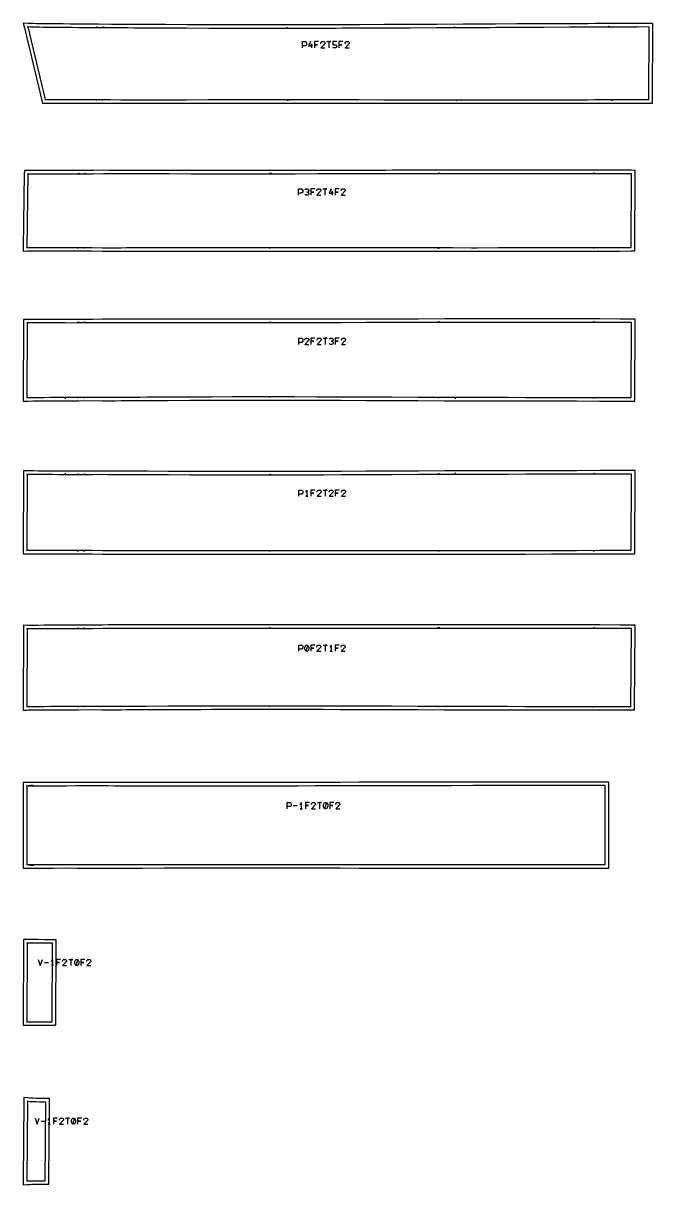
# Model space of a CAD drawing. Header units: metres. Extents: x -13 to 17818, y -156 to 3259.
# Drawn here: x 16043 to 17818, y -12 to 3259 of the extents above; entities that cross this region are included whole.
import ezdxf

# ---------------------------------------------------------------- set-up
doc = ezdxf.new("R2010")
doc.units = ezdxf.units.M

msp = doc.modelspace()

# ---------------------------------------------------------------- linework, layer by layer
at = {"layer": 'Marge'}
for points in [[(16105.319, 3034.198), (16109.33, 3034.216), (16122.238, 3034.244), (16136.78, 3034.255), (16153.274, 3034.258), (16172.197, 3034.275), (16177.139, 3034.277), (16194.156, 3034.302), (16212.672, 3034.314), (16220.082, 3034.323), (16251.235, 3034.333), (16288.982, 3034.342), (16317.982, 3033.658), (16334.037, 3033.679), (16335.799, 3033.681), (16353.308, 3033.706), (16370.817, 3033.731), (16385.788, 3033.752), (16388.314, 3033.756), (16405.748, 3033.779), (16423.181, 3033.802), (16442.844, 3033.828), (16503.082, 3033.901), (16564.312, 3033.968), (16596.447, 3033.998), (16624.913, 3034.025), (16684.06, 3034.069), (16742.01, 3034.096), (16768.193, 3034.099), (16799.71, 3034.104), (16858.923, 3034.089), (16921.941, 3034.053), (16940.33, 3034.039), (16989.364, 3034.003), (17059.951, 3033.942), (17113.648, 3033.891), (17132.844, 3033.872), (17206.817, 3033.804), (17281.842, 3033.741), (17287.074, 3033.736), (17304.394, 3033.722), (17357.784, 3033.679), (17373.682, 3033.665), (17433.87, 3033.719), (17460.377, 3033.743), (17509.354, 3033.789), (17582.986, 3033.864), (17633.794, 3033.926), (17653.311, 3033.951), (17718.12, 3034.048), (17774.572, 3034.154), (17807.106, 3034.257), (17817.029, 3034.289), (17817.074, 3044.212), (17817.999, 3248.616), (17818.044, 3258.707), (17807.954, 3258.661), (17775.473, 3258.515), (17719.093, 3258.27), (17654.362, 3257.994), (17634.869, 3257.909), (17584.122, 3257.689), (17510.579, 3257.356), (17461.661, 3257.136), (17435.186, 3257.017), (17375.088, 3256.754), (17359.21, 3256.685), (17305.882, 3256.459), (17288.583, 3256.385), (17283.357, 3256.363), (17208.418, 3256.04), (17134.533, 3255.699), (17115.359, 3255.61), (17061.728, 3255.359), (16991.227, 3255.05), (16942.25, 3254.854), (16923.887, 3254.78), (16860.951, 3254.563), (16801.819, 3254.426), (16770.339, 3254.4), (16744.197, 3254.378), (16686.325, 3254.41), (16627.256, 3254.518), (16598.823, 3254.6), (16566.734, 3254.692), (16505.581, 3254.918), (16445.42, 3255.185), (16425.781, 3255.286), (16408.368, 3255.375), (16390.955, 3255.464), (16388.437, 3255.476), (16373.485, 3255.563), (16355.997, 3255.664), (16338.508, 3255.765), (16336.752, 3255.775), (16320.966, 3255.874), (16291.755, 3256.058), (16254.052, 3256.301), (16222.933, 3256.501), (16215.537, 3256.553), (16197.046, 3256.684), (16180.059, 3256.823), (16175.123, 3256.863), (16156.224, 3257.026), (16139.743, 3257.158), (16125.221, 3257.275), (16112.334, 3257.399), (16108.328, 3257.449), (16100.778, 3257.543), (16090.312, 3257.706), (16080.801, 3257.89), (16072.169, 3258.109), (16064.237, 3258.37), (16056.733, 3258.663), (16043.546, 3259.179), (16046.617, 3246.343), (16095.55, 3041.871), (16097.394, 3034.163)], [(16053.369, 2617.828), (16057.384, 2617.841), (16070.311, 2617.858), (16084.871, 2617.858), (16101.385, 2617.849), (16120.329, 2617.851), (16125.277, 2617.85), (16142.314, 2617.862), (16160.853, 2617.861), (16168.271, 2617.865), (16199.462, 2617.858), (16237.252, 2617.845), (16266.29, 2617.151), (16282.36, 2617.162), (16284.125, 2617.163), (16301.654, 2617.178), (16319.184, 2617.193), (16334.172, 2617.206), (16336.702, 2617.208), (16354.155, 2617.222), (16371.609, 2617.236), (16391.295, 2617.252), (16451.604, 2617.299), (16512.906, 2617.342), (16545.079, 2617.362), (16573.579, 2617.379), (16632.795, 2617.41), (16690.814, 2617.43), (16717.029, 2617.434), (16748.583, 2617.438), (16807.866, 2617.432), (16870.958, 2617.411), (16889.369, 2617.403), (16938.461, 2617.382), (17009.13, 2617.345), (17062.89, 2617.314), (17082.109, 2617.303), (17156.168, 2617.261), (17231.28, 2617.223), (17236.519, 2617.221), (17253.858, 2617.212), (17307.311, 2617.186), (17323.228, 2617.178), (17383.485, 2617.251), (17410.024, 2617.283), (17459.058, 2617.346), (17532.776, 2617.445), (17583.642, 2617.523), (17603.182, 2617.554), (17668.067, 2617.67), (17724.585, 2617.793), (17757.157, 2617.906), (17767.077, 2617.94), (17767.122, 2627.86), (17768.062, 2834.925), (17768.107, 2844.943), (17758.088, 2844.97), (17725.556, 2845.056), (17669.105, 2845.132), (17604.297, 2845.193), (17584.781, 2845.207), (17533.975, 2845.24), (17460.346, 2845.275), (17411.37, 2845.294), (17384.864, 2845.304), (17324.678, 2845.323), (17308.78, 2845.3), (17255.39, 2845.225), (17238.071, 2845.2), (17232.838, 2845.193), (17157.815, 2845.085), (17083.843, 2844.973), (17064.647, 2844.943), (17010.95, 2844.861), (16940.364, 2844.758), (16891.33, 2844.692), (16872.942, 2844.667), (16809.925, 2844.592), (16750.713, 2844.541), (16719.197, 2844.528), (16693.015, 2844.517), (16635.067, 2844.519), (16575.923, 2844.547), (16547.456, 2844.57), (16515.324, 2844.596), (16454.095, 2844.663), (16393.859, 2844.745), (16374.196, 2844.777), (16356.763, 2844.805), (16339.33, 2844.833), (16336.805, 2844.837), (16321.835, 2844.865), (16304.326, 2844.897), (16286.817, 2844.93), (16285.056, 2844.933), (16268.996, 2844.963), (16239.982, 2844.277), (16202.235, 2844.308), (16171.082, 2844.337), (16163.672, 2844.351), (16145.159, 2844.377), (16128.141, 2844.419), (16123.201, 2844.427), (16104.276, 2844.466), (16087.781, 2844.485), (16073.244, 2844.51), (16060.346, 2844.558), (16056.336, 2844.586), (16046.408, 2844.656), (16046.267, 2834.728), (16043.338, 2627.969), (16043.194, 2617.794)], [(16053.476, 2195.317), (16057.491, 2195.372), (16070.394, 2195.497), (16084.941, 2195.601), (16101.455, 2195.71), (16120.404, 2195.855), (16125.348, 2195.89), (16142.384, 2196.025), (16160.914, 2196.143), (16168.332, 2196.194), (16199.517, 2196.368), (16237.307, 2196.576), (16266.353, 2196.06), (16282.419, 2196.163), (16284.18, 2196.174), (16301.709, 2196.282), (16319.238, 2196.39), (16334.225, 2196.483), (16336.75, 2196.497), (16354.204, 2196.594), (16371.657, 2196.692), (16391.342, 2196.802), (16451.645, 2197.104), (16512.94, 2197.37), (16545.106, 2197.486), (16573.605, 2197.588), (16632.813, 2197.744), (16690.821, 2197.827), (16717.024, 2197.83), (16748.578, 2197.832), (16807.848, 2197.749), (16870.931, 2197.588), (16889.337, 2197.53), (16938.428, 2197.377), (17009.094, 2197.127), (17062.85, 2196.921), (17082.069, 2196.847), (17156.127, 2196.567), (17231.241, 2196.308), (17236.48, 2196.29), (17253.82, 2196.232), (17307.272, 2196.051), (17323.187, 2195.995), (17383.444, 2195.885), (17409.98, 2195.834), (17459.014, 2195.743), (17532.731, 2195.609), (17583.598, 2195.534), (17603.138, 2195.506), (17668.022, 2195.431), (17724.539, 2195.383), (17757.109, 2195.393), (17767.065, 2195.396), (17767.106, 2205.351), (17767.981, 2416.2), (17768.022, 2426.216), (17758.007, 2426.242), (17725.436, 2426.326), (17668.919, 2426.398), (17604.036, 2426.454), (17584.497, 2426.468), (17533.632, 2426.498), (17459.915, 2426.53), (17410.882, 2426.547), (17384.344, 2426.555), (17324.088, 2426.572), (17308.172, 2426.549), (17254.719, 2426.471), (17237.379, 2426.446), (17232.141, 2426.438), (17157.029, 2426.329), (17082.971, 2426.216), (17063.752, 2426.186), (17009.993, 2426.104), (16939.324, 2425.999), (16890.232, 2425.93), (16871.821, 2425.905), (16808.729, 2425.823), (16749.447, 2425.76), (16717.894, 2425.737), (16691.68, 2425.717), (16633.663, 2425.691), (16574.447, 2425.68), (16545.948, 2425.681), (16513.777, 2425.683), (16452.475, 2425.697), (16392.168, 2425.722), (16372.482, 2425.733), (16355.028, 2425.742), (16337.575, 2425.752), (16335.046, 2425.753), (16320.058, 2425.764), (16302.529, 2425.776), (16284.999, 2425.789), (16283.235, 2425.79), (16267.161, 2425.8), (16238.115, 2425.092), (16200.324, 2425.076), (16169.134, 2425.066), (16161.715, 2425.071), (16143.179, 2425.072), (16126.142, 2425.089), (16121.195, 2425.089), (16102.249, 2425.099), (16085.734, 2425.094), (16071.178, 2425.097), (16058.26, 2425.123), (16054.245, 2425.142), (16044.239, 2425.189), (16044.198, 2415.183), (16043.338, 2205.357), (16043.296, 2195.176)], [(16053.359, 1765.184), (16057.373, 1765.192), (16070.301, 1765.196), (16084.862, 1765.182), (16101.376, 1765.158), (16120.321, 1765.142), (16125.269, 1765.136), (16142.306, 1765.132), (16160.845, 1765.115), (16168.263, 1765.112), (16199.455, 1765.078), (16237.246, 1765.034), (16266.298, 1764.34), (16282.359, 1764.338), (16284.125, 1764.338), (16301.654, 1764.339), (16319.184, 1764.339), (16334.171, 1764.34), (16336.702, 1764.34), (16354.155, 1764.341), (16371.609, 1764.342), (16391.295, 1764.343), (16451.604, 1764.346), (16512.907, 1764.35), (16545.08, 1764.353), (16573.58, 1764.355), (16632.797, 1764.359), (16690.817, 1764.364), (16717.034, 1764.365), (16748.587, 1764.367), (16807.873, 1764.369), (16870.967, 1764.369), (16889.378, 1764.368), (16938.47, 1764.368), (17009.14, 1764.365), (17062.9, 1764.363), (17082.119, 1764.362), (17156.177, 1764.359), (17231.288, 1764.356), (17236.526, 1764.356), (17253.866, 1764.356), (17307.319, 1764.354), (17323.235, 1764.354), (17383.492, 1764.452), (17410.03, 1764.496), (17459.064, 1764.58), (17532.782, 1764.712), (17583.647, 1764.81), (17603.187, 1764.849), (17668.071, 1764.99), (17724.589, 1765.135), (17757.161, 1765.259), (17767.077, 1765.297), (17767.122, 1775.214), (17768.101, 1989.356), (17768.147, 1999.401), (17758.102, 1999.402), (17725.533, 1999.404), (17669.017, 1999.342), (17604.134, 1999.25), (17584.595, 1999.217), (17533.729, 1999.128), (17460.013, 1998.976), (17410.981, 1998.873), (17384.444, 1998.815), (17324.188, 1998.689), (17308.273, 1998.629), (17254.821, 1998.431), (17237.481, 1998.366), (17232.242, 1998.347), (17157.129, 1998.064), (17083.071, 1997.765), (17063.852, 1997.686), (17010.095, 1997.465), (16939.429, 1997.194), (16890.338, 1997.024), (16871.931, 1996.959), (16808.848, 1996.772), (16749.576, 1996.658), (16718.023, 1996.64), (16691.818, 1996.624), (16633.809, 1996.664), (16574.601, 1996.772), (16546.102, 1996.85), (16513.936, 1996.938), (16452.64, 1997.15), (16392.337, 1997.399), (16372.652, 1997.491), (16355.198, 1997.573), (16337.745, 1997.655), (16335.22, 1997.667), (16320.233, 1997.746), (16302.703, 1997.838), (16285.174, 1997.931), (16283.414, 1997.94), (16267.343, 1998.029), (16238.295, 1997.472), (16200.504, 1997.645), (16169.319, 1997.791), (16161.901, 1997.836), (16143.371, 1997.936), (16126.334, 1998.057), (16121.39, 1998.087), (16102.441, 1998.216), (16085.927, 1998.31), (16071.381, 1998.401), (16058.479, 1998.516), (16054.464, 1998.569), (16044.379, 1998.702), (16044.332, 1988.616), (16043.338, 1775.23), (16043.291, 1765.163)], [(16053.462, 1325.294), (16057.475, 1325.344), (16070.374, 1325.456), (16084.915, 1325.547), (16101.42, 1325.643), (16120.356, 1325.772), (16125.298, 1325.803), (16142.325, 1325.923), (16160.845, 1326.027), (16168.258, 1326.072), (16199.426, 1326.226), (16237.194, 1326.409), (16266.232, 1325.9), (16282.28, 1325.992), (16284.04, 1326.002), (16301.559, 1326.099), (16319.078, 1326.196), (16334.056, 1326.279), (16336.581, 1326.291), (16354.024, 1326.379), (16371.467, 1326.466), (16391.14, 1326.565), (16451.409, 1326.836), (16512.669, 1327.076), (16544.817, 1327.18), (16573.3, 1327.272), (16632.474, 1327.413), (16690.449, 1327.489), (16716.639, 1327.492), (16748.173, 1327.495), (16807.411, 1327.422), (16870.457, 1327.278), (16888.853, 1327.226), (16937.916, 1327.088), (17008.54, 1326.865), (17062.266, 1326.679), (17081.474, 1326.613), (17155.488, 1326.362), (17230.558, 1326.129), (17235.794, 1326.113), (17253.123, 1326.061), (17306.545, 1325.898), (17322.451, 1325.848), (17382.671, 1325.756), (17409.193, 1325.714), (17458.199, 1325.637), (17531.873, 1325.526), (17582.71, 1325.464), (17602.239, 1325.442), (17667.086, 1325.384), (17723.571, 1325.351), (17756.122, 1325.367), (17766.031, 1325.372), (17766.116, 1335.281), (17767.999, 1554.422), (17768.085, 1564.473), (17758.034, 1564.507), (17725.464, 1564.62), (17668.948, 1564.743), (17604.065, 1564.857), (17584.526, 1564.888), (17533.662, 1564.965), (17459.946, 1565.068), (17410.913, 1565.133), (17384.375, 1565.166), (17324.119, 1565.239), (17308.202, 1565.232), (17254.749, 1565.206), (17237.41, 1565.197), (17232.171, 1565.195), (17157.06, 1565.158), (17083.002, 1565.124), (17063.783, 1565.115), (17010.023, 1565.09), (16939.353, 1565.056), (16890.261, 1565.031), (16871.849, 1565.022), (16808.754, 1564.989), (16749.468, 1564.956), (16717.915, 1564.938), (16691.697, 1564.922), (16633.677, 1564.888), (16574.46, 1564.852), (16545.96, 1564.836), (16513.787, 1564.817), (16452.484, 1564.782), (16392.175, 1564.748), (16372.489, 1564.738), (16355.036, 1564.728), (16337.582, 1564.719), (16335.052, 1564.718), (16320.064, 1564.71), (16302.534, 1564.701), (16285.005, 1564.692), (16283.24, 1564.691), (16267.174, 1564.68), (16238.12, 1563.957), (16200.328, 1563.892), (16169.137, 1563.842), (16161.719, 1563.836), (16143.18, 1563.81), (16126.143, 1563.798), (16121.195, 1563.79), (16102.25, 1563.767), (16085.736, 1563.736), (16071.176, 1563.716), (16058.252, 1563.716), (16054.237, 1563.725), (16044.255, 1563.746), (16044.215, 1553.765), (16043.338, 1335.333), (16043.297, 1325.167)], [(16053.374, 880.207), (16070.392, 880.268), (16088.916, 880.316), (16096.33, 880.338), (16127.5, 880.403), (16165.269, 880.478), (16194.307, 879.874), (16210.359, 879.922), (16212.121, 879.927), (16229.64, 879.978), (16247.159, 880.03), (16262.138, 880.074), (16264.665, 880.08), (16282.108, 880.127), (16299.551, 880.173), (16319.226, 880.226), (16379.497, 880.37), (16440.761, 880.498), (16472.912, 880.555), (16501.395, 880.605), (16560.573, 880.683), (16618.554, 880.728), (16644.75, 880.733), (16676.285, 880.739), (16735.529, 880.71), (16798.582, 880.649), (16816.98, 880.626), (16866.043, 880.566), (16936.67, 880.467), (16990.397, 880.385), (17009.605, 880.355), (17083.62, 880.244), (17158.689, 880.141), (17163.924, 880.134), (17181.254, 880.111), (17234.676, 880.039), (17250.582, 880.017), (17310.803, 880.033), (17337.325, 880.04), (17386.33, 880.055), (17460.004, 880.082), (17510.84, 880.112), (17530.368, 880.125), (17595.214, 880.18), (17651.698, 880.249), (17684.249, 880.327), (17694.229, 880.351), (17694.225, 890.331), (17694.131, 1112.324), (17694.127, 1122.305), (17684.147, 1122.32), (17651.595, 1122.371), (17595.111, 1122.392), (17530.265, 1122.392), (17510.737, 1122.389), (17459.901, 1122.375), (17386.227, 1122.34), (17337.222, 1122.313), (17310.7, 1122.297), (17250.479, 1122.262), (17234.573, 1122.226), (17181.151, 1122.109), (17163.822, 1122.072), (17158.586, 1122.06), (17083.518, 1121.894), (17009.503, 1121.719), (16990.295, 1121.674), (16936.568, 1121.545), (16865.941, 1121.387), (16816.878, 1121.285), (16798.479, 1121.247), (16735.427, 1121.132), (16676.183, 1121.053), (16644.648, 1121.032), (16618.452, 1121.015), (16560.471, 1121.011), (16501.293, 1121.039), (16472.809, 1121.064), (16440.659, 1121.093), (16379.395, 1121.169), (16319.123, 1121.263), (16299.449, 1121.298), (16282.006, 1121.33), (16264.563, 1121.362), (16262.036, 1121.366), (16247.057, 1121.398), (16229.538, 1121.434), (16212.019, 1121.471), (16210.257, 1121.474), (16194.204, 1121.508), (16165.167, 1120.879), (16127.398, 1120.923), (16096.227, 1120.961), (16088.813, 1120.977), (16070.289, 1121.009), (16053.272, 1121.056), (16043.24, 1121.084), (16043.244, 1111.052), (16043.338, 890.203), (16043.342, 880.17)], [(16053.374, 437.595), (16057.387, 437.61), (16070.295, 437.619), (16084.841, 437.602), (16101.346, 437.574), (16120.282, 437.557), (16125.225, 437.55), (16135.203, 437.537), (16135.239, 447.514), (16136.046, 668.362), (16136.082, 678.339), (16126.105, 678.398), (16121.161, 678.427), (16102.226, 678.549), (16085.722, 678.642), (16071.176, 678.731), (16058.268, 678.834), (16054.256, 678.878), (16044.183, 678.989), (16044.146, 668.915), (16043.338, 447.632), (16043.301, 437.558)], [(16053.951, -10.884), (16061.477, -10.416), (16069.137, -10.218), (16077.728, -10.105), (16087.229, -10.066), (16097.717, -10.059), (16105.286, -10.074), (16115.223, -10.094), (16115.306, -0.157), (16117.15, 221.12), (16117.233, 231.056), (16107.298, 231.202), (16099.73, 231.313), (16089.244, 231.496), (16079.749, 231.696), (16071.165, 231.956), (16063.524, 232.288), (16056.006, 232.899), (16045.286, 233.771), (16045.196, 223.015), (16043.331, -0.82), (16043.241, -11.551)]]:
    msp.add_lwpolyline(points, close=True, dxfattribs=at)
at = {"layer": 'Patron'}
for points in [[(16105.275, 3044.198), (16109.285, 3044.216), (16122.216, 3044.244), (16136.772, 3044.255), (16153.272, 3044.258), (16172.188, 3044.275), (16177.134, 3044.277), (16194.142, 3044.302), (16212.666, 3044.314), (16220.07, 3044.323), (16251.232, 3044.333), (16288.979, 3044.342), (16318.217, 3043.655), (16334.022, 3043.679), (16335.785, 3043.681), (16353.294, 3043.706), (16370.803, 3043.731), (16385.773, 3043.752), (16388.301, 3043.756), (16405.734, 3043.779), (16423.168, 3043.802), (16442.83, 3043.828), (16503.07, 3043.901), (16564.302, 3043.968), (16596.437, 3043.998), (16624.904, 3044.025), (16684.053, 3044.069), (16742.005, 3044.096), (16768.192, 3044.099), (16799.708, 3044.104), (16858.925, 3044.089), (16921.946, 3044.053), (16940.337, 3044.039), (16989.372, 3044.003), (17059.959, 3043.942), (17113.657, 3043.891), (17132.854, 3043.872), (17206.826, 3043.803), (17281.85, 3043.741), (17287.082, 3043.736), (17304.402, 3043.722), (17357.793, 3043.679), (17373.691, 3043.665), (17433.861, 3043.719), (17460.368, 3043.743), (17509.345, 3043.789), (17582.976, 3043.864), (17633.782, 3043.926), (17653.298, 3043.951), (17718.105, 3044.048), (17774.553, 3044.154), (17807.074, 3044.257), (17807.999, 3248.661), (17775.517, 3248.515), (17719.136, 3248.27), (17654.405, 3247.994), (17634.913, 3247.909), (17584.168, 3247.689), (17510.624, 3247.356), (17461.706, 3247.136), (17435.23, 3247.017), (17375.132, 3246.754), (17359.252, 3246.685), (17305.925, 3246.459), (17288.626, 3246.385), (17283.4, 3246.363), (17208.464, 3246.04), (17134.58, 3245.699), (17115.406, 3245.61), (17061.771, 3245.359), (16991.267, 3245.05), (16942.29, 3244.854), (16923.921, 3244.781), (16860.975, 3244.563), (16801.827, 3244.426), (16770.348, 3244.4), (16744.192, 3244.378), (16686.307, 3244.41), (16627.228, 3244.518), (16598.795, 3244.6), (16566.697, 3244.692), (16505.537, 3244.918), (16445.369, 3245.185), (16425.729, 3245.286), (16408.317, 3245.375), (16390.904, 3245.464), (16388.38, 3245.477), (16373.427, 3245.563), (16355.939, 3245.664), (16338.45, 3245.765), (16336.689, 3245.775), (16320.903, 3245.875), (16291.691, 3246.059), (16253.988, 3246.301), (16222.862, 3246.501), (16215.467, 3246.554), (16196.964, 3246.685), (16179.977, 3246.823), (16175.037, 3246.864), (16156.144, 3247.026), (16139.663, 3247.159), (16125.124, 3247.275), (16112.209, 3247.4), (16108.204, 3247.45), (16100.622, 3247.544), (16090.119, 3247.708), (16080.547, 3247.893), (16071.841, 3248.115), (16063.846, 3248.377), (16056.343, 3248.671)], [(16053.337, 2627.828), (16057.352, 2627.841), (16070.298, 2627.858), (16084.871, 2627.858), (16101.39, 2627.849), (16120.328, 2627.851), (16125.28, 2627.85), (16142.307, 2627.862), (16160.853, 2627.861), (16168.266, 2627.865), (16199.464, 2627.858), (16237.255, 2627.845), (16266.528, 2627.148), (16282.351, 2627.162), (16284.116, 2627.163), (16301.646, 2627.178), (16319.175, 2627.193), (16334.163, 2627.206), (16336.694, 2627.208), (16354.147, 2627.222), (16371.601, 2627.236), (16391.287, 2627.252), (16451.596, 2627.299), (16512.899, 2627.342), (16545.073, 2627.362), (16573.572, 2627.379), (16632.79, 2627.41), (16690.811, 2627.43), (16717.028, 2627.434), (16748.581, 2627.438), (16807.867, 2627.432), (16870.962, 2627.411), (16889.374, 2627.403), (16938.465, 2627.382), (17009.136, 2627.345), (17062.896, 2627.314), (17082.115, 2627.303), (17156.174, 2627.261), (17231.285, 2627.223), (17236.523, 2627.221), (17253.863, 2627.212), (17307.316, 2627.186), (17323.233, 2627.178), (17383.473, 2627.251), (17410.011, 2627.283), (17459.045, 2627.346), (17532.763, 2627.445), (17583.627, 2627.523), (17603.166, 2627.554), (17668.049, 2627.67), (17724.563, 2627.793), (17757.122, 2627.906), (17758.062, 2834.97), (17725.542, 2835.056), (17669.096, 2835.132), (17604.29, 2835.193), (17584.775, 2835.207), (17533.971, 2835.24), (17460.342, 2835.275), (17411.367, 2835.294), (17384.86, 2835.304), (17324.692, 2835.323), (17308.794, 2835.3), (17255.404, 2835.225), (17238.085, 2835.2), (17232.853, 2835.193), (17157.83, 2835.085), (17083.858, 2834.973), (17064.662, 2834.943), (17010.965, 2834.861), (16940.378, 2834.758), (16891.344, 2834.692), (16872.954, 2834.667), (16809.933, 2834.592), (16750.717, 2834.541), (16719.201, 2834.528), (16693.015, 2834.517), (16635.062, 2834.519), (16575.914, 2834.547), (16547.448, 2834.57), (16515.313, 2834.596), (16454.082, 2834.663), (16393.843, 2834.745), (16374.18, 2834.777), (16356.747, 2834.805), (16339.314, 2834.833), (16336.787, 2834.837), (16321.817, 2834.865), (16304.308, 2834.897), (16286.799, 2834.93), (16285.036, 2834.933), (16269.231, 2834.965), (16239.974, 2834.277), (16202.226, 2834.308), (16171.063, 2834.337), (16163.658, 2834.351), (16145.134, 2834.377), (16128.126, 2834.419), (16123.18, 2834.427), (16104.264, 2834.466), (16087.763, 2834.485), (16073.207, 2834.511), (16060.276, 2834.559), (16056.266, 2834.587)], [(16053.338, 2205.316), (16057.352, 2205.371), (16070.297, 2205.497), (16084.87, 2205.6), (16101.389, 2205.709), (16120.327, 2205.855), (16125.278, 2205.89), (16142.305, 2206.025), (16160.85, 2206.142), (16168.263, 2206.193), (16199.461, 2206.368), (16237.252, 2206.576), (16266.53, 2206.058), (16282.353, 2206.163), (16284.118, 2206.174), (16301.647, 2206.282), (16319.176, 2206.39), (16334.164, 2206.482), (16336.694, 2206.497), (16354.148, 2206.594), (16371.601, 2206.692), (16391.286, 2206.802), (16451.595, 2207.104), (16512.897, 2207.37), (16545.07, 2207.486), (16573.569, 2207.588), (16632.787, 2207.744), (16690.807, 2207.827), (16717.024, 2207.83), (16748.577, 2207.832), (16807.862, 2207.749), (16870.956, 2207.588), (16889.368, 2207.53), (16938.459, 2207.377), (17009.129, 2207.127), (17062.889, 2206.921), (17082.107, 2206.847), (17156.165, 2206.567), (17231.276, 2206.308), (17236.514, 2206.29), (17253.853, 2206.231), (17307.306, 2206.05), (17323.222, 2205.994), (17383.462, 2205.885), (17410, 2205.834), (17459.033, 2205.743), (17532.749, 2205.609), (17583.613, 2205.534), (17603.152, 2205.506), (17668.034, 2205.431), (17724.548, 2205.383), (17757.106, 2205.393), (17757.981, 2416.242), (17725.423, 2416.326), (17668.91, 2416.398), (17604.029, 2416.454), (17584.491, 2416.468), (17533.627, 2416.498), (17459.912, 2416.53), (17410.879, 2416.547), (17384.341, 2416.555), (17324.103, 2416.572), (17308.186, 2416.549), (17254.733, 2416.471), (17237.394, 2416.446), (17232.156, 2416.438), (17157.044, 2416.329), (17082.987, 2416.216), (17063.767, 2416.186), (17010.007, 2416.104), (16939.338, 2415.999), (16890.246, 2415.93), (16871.834, 2415.905), (16808.74, 2415.823), (16749.455, 2415.76), (16717.901, 2415.737), (16691.684, 2415.717), (16633.664, 2415.691), (16574.447, 2415.68), (16545.947, 2415.681), (16513.774, 2415.683), (16452.471, 2415.697), (16392.162, 2415.722), (16372.476, 2415.733), (16355.023, 2415.742), (16337.569, 2415.752), (16335.039, 2415.753), (16320.051, 2415.764), (16302.522, 2415.776), (16284.992, 2415.789), (16283.227, 2415.79), (16267.404, 2415.803), (16238.119, 2415.092), (16200.327, 2415.076), (16169.128, 2415.066), (16161.715, 2415.071), (16143.169, 2415.072), (16126.142, 2415.089), (16121.19, 2415.089), (16102.252, 2415.099), (16085.732, 2415.094), (16071.158, 2415.097), (16058.212, 2415.123), (16054.198, 2415.142)], [(16053.337, 1775.184), (16057.352, 1775.192), (16070.298, 1775.196), (16084.872, 1775.182), (16101.391, 1775.158), (16120.329, 1775.142), (16125.281, 1775.136), (16142.308, 1775.132), (16160.854, 1775.115), (16168.267, 1775.112), (16199.466, 1775.078), (16237.258, 1775.034), (16266.536, 1774.338), (16282.359, 1774.338), (16284.124, 1774.338), (16301.654, 1774.339), (16319.183, 1774.339), (16334.171, 1774.34), (16336.702, 1774.34), (16354.155, 1774.341), (16371.608, 1774.342), (16391.294, 1774.343), (16451.603, 1774.346), (16512.906, 1774.35), (16545.079, 1774.353), (16573.579, 1774.355), (16632.797, 1774.359), (16690.817, 1774.364), (16717.034, 1774.365), (16748.587, 1774.367), (16807.872, 1774.369), (16870.967, 1774.369), (16889.379, 1774.368), (16938.47, 1774.368), (17009.14, 1774.365), (17062.9, 1774.363), (17082.119, 1774.362), (17156.177, 1774.359), (17231.288, 1774.356), (17236.527, 1774.356), (17253.866, 1774.356), (17307.319, 1774.354), (17323.236, 1774.354), (17383.475, 1774.452), (17410.013, 1774.496), (17459.047, 1774.58), (17532.764, 1774.712), (17583.628, 1774.81), (17603.167, 1774.849), (17668.05, 1774.99), (17724.564, 1775.135), (17757.122, 1775.259), (17758.101, 1989.402), (17725.544, 1989.404), (17669.032, 1989.342), (17604.151, 1989.25), (17584.613, 1989.217), (17533.749, 1989.128), (17460.035, 1988.976), (17411.002, 1988.873), (17384.465, 1988.815), (17324.226, 1988.69), (17308.31, 1988.629), (17254.858, 1988.431), (17237.518, 1988.367), (17232.28, 1988.347), (17157.169, 1988.064), (17083.112, 1987.765), (17063.893, 1987.686), (17010.133, 1987.465), (16939.464, 1987.194), (16890.373, 1987.024), (16871.961, 1986.96), (16808.867, 1986.772), (16749.582, 1986.658), (16718.028, 1986.64), (16691.811, 1986.624), (16633.791, 1986.664), (16574.574, 1986.772), (16546.074, 1986.85), (16513.901, 1986.938), (16452.599, 1987.15), (16392.29, 1987.399), (16372.605, 1987.491), (16355.151, 1987.573), (16337.698, 1987.655), (16335.167, 1987.667), (16320.18, 1987.746), (16302.651, 1987.839), (16285.122, 1987.931), (16283.356, 1987.94), (16267.533, 1988.031), (16238.249, 1987.472), (16200.457, 1987.645), (16169.259, 1987.791), (16161.846, 1987.836), (16143.301, 1987.937), (16126.274, 1988.057), (16121.322, 1988.087), (16102.384, 1988.216), (16085.865, 1988.311), (16071.292, 1988.401), (16058.346, 1988.516), (16054.332, 1988.57)], [(16053.338, 1335.293), (16057.35, 1335.343), (16070.288, 1335.456), (16084.852, 1335.547), (16101.362, 1335.643), (16120.288, 1335.772), (16125.237, 1335.802), (16142.254, 1335.922), (16160.789, 1336.027), (16168.197, 1336.072), (16199.377, 1336.226), (16237.146, 1336.409), (16266.407, 1335.898), (16282.22, 1335.992), (16283.985, 1336.002), (16301.504, 1336.099), (16319.022, 1336.196), (16334.001, 1336.278), (16336.53, 1336.291), (16353.973, 1336.379), (16371.416, 1336.466), (16391.09, 1336.565), (16451.364, 1336.836), (16512.63, 1337.076), (16544.784, 1337.18), (16573.267, 1337.272), (16632.45, 1337.413), (16690.436, 1337.489), (16716.638, 1337.492), (16748.172, 1337.495), (16807.423, 1337.422), (16870.48, 1337.278), (16888.881, 1337.226), (16937.944, 1337.088), (17008.572, 1336.865), (17062.3, 1336.679), (17081.508, 1336.613), (17155.522, 1336.362), (17230.589, 1336.129), (17235.824, 1336.113), (17253.154, 1336.061), (17306.575, 1335.898), (17322.482, 1335.848), (17382.687, 1335.756), (17409.209, 1335.714), (17458.214, 1335.637), (17531.888, 1335.526), (17582.723, 1335.464), (17602.25, 1335.442), (17667.095, 1335.384), (17723.577, 1335.351), (17756.117, 1335.367), (17757.999, 1554.507), (17725.442, 1554.62), (17668.93, 1554.743), (17604.049, 1554.857), (17584.511, 1554.888), (17533.648, 1554.965), (17459.933, 1555.068), (17410.9, 1555.133), (17384.362, 1555.166), (17324.124, 1555.239), (17308.207, 1555.232), (17254.754, 1555.206), (17237.415, 1555.197), (17232.176, 1555.195), (17157.065, 1555.158), (17083.007, 1555.124), (17063.788, 1555.115), (17010.027, 1555.09), (16939.357, 1555.056), (16890.266, 1555.031), (16871.854, 1555.022), (16808.759, 1554.989), (16749.474, 1554.956), (16717.921, 1554.938), (16691.703, 1554.922), (16633.683, 1554.888), (16574.466, 1554.852), (16545.966, 1554.836), (16513.793, 1554.817), (16452.49, 1554.782), (16392.18, 1554.748), (16372.494, 1554.738), (16355.041, 1554.728), (16337.587, 1554.719), (16335.057, 1554.718), (16320.069, 1554.71), (16302.54, 1554.701), (16285.01, 1554.692), (16283.245, 1554.691), (16267.422, 1554.683), (16238.137, 1553.957), (16200.345, 1553.892), (16169.145, 1553.842), (16161.732, 1553.836), (16143.187, 1553.81), (16126.159, 1553.798), (16121.207, 1553.79), (16102.269, 1553.767), (16085.749, 1553.736), (16071.176, 1553.716), (16058.23, 1553.716), (16054.215, 1553.725)], [(16053.338, 890.207), (16070.355, 890.268), (16088.89, 890.315), (16096.299, 890.338), (16127.479, 890.403), (16165.249, 890.478), (16194.514, 889.872), (16210.328, 889.922), (16212.092, 889.927), (16229.611, 889.978), (16247.13, 890.03), (16262.109, 890.074), (16264.638, 890.08), (16282.081, 890.127), (16299.525, 890.173), (16319.199, 890.226), (16379.473, 890.37), (16440.74, 890.498), (16472.894, 890.555), (16501.377, 890.605), (16560.56, 890.683), (16618.546, 890.728), (16644.748, 890.733), (16676.283, 890.739), (16735.534, 890.71), (16798.591, 890.649), (16816.993, 890.626), (16866.055, 890.566), (16936.684, 890.467), (16990.413, 890.385), (17009.62, 890.355), (17083.635, 890.244), (17158.703, 890.141), (17163.938, 890.134), (17181.267, 890.111), (17234.689, 890.039), (17250.596, 890.017), (17310.8, 890.033), (17337.323, 890.04), (17386.327, 890.055), (17460, 890.082), (17510.834, 890.112), (17530.361, 890.125), (17595.206, 890.18), (17651.686, 890.249), (17684.225, 890.327), (17684.131, 1112.32), (17651.592, 1112.371), (17595.111, 1112.392), (17530.267, 1112.392), (17510.74, 1112.389), (17459.906, 1112.375), (17386.233, 1112.34), (17337.228, 1112.313), (17310.706, 1112.297), (17250.502, 1112.262), (17234.595, 1112.226), (17181.173, 1112.109), (17163.844, 1112.072), (17158.608, 1112.06), (17083.541, 1111.894), (17009.527, 1111.72), (16990.319, 1111.674), (16936.59, 1111.545), (16865.962, 1111.387), (16816.899, 1111.285), (16798.498, 1111.247), (16735.44, 1111.132), (16676.189, 1111.053), (16644.655, 1111.032), (16618.453, 1111.015), (16560.467, 1111.011), (16501.284, 1111.039), (16472.8, 1111.064), (16440.646, 1111.093), (16379.379, 1111.169), (16319.105, 1111.263), (16299.431, 1111.298), (16281.988, 1111.33), (16264.544, 1111.362), (16262.015, 1111.366), (16247.036, 1111.398), (16229.517, 1111.434), (16211.998, 1111.471), (16210.234, 1111.474), (16194.42, 1111.51), (16165.156, 1110.879), (16127.386, 1110.923), (16096.205, 1110.961), (16088.797, 1110.977), (16070.262, 1111.009), (16053.244, 1111.056)], [(16053.338, 447.595), (16057.35, 447.61), (16070.288, 447.619), (16084.853, 447.602), (16101.363, 447.573), (16120.29, 447.557), (16125.239, 447.55), (16126.046, 668.398), (16121.097, 668.428), (16102.17, 668.55), (16085.661, 668.642), (16071.096, 668.731), (16058.158, 668.835), (16054.146, 668.879)], [(16053.33, -0.904), (16060.857, -0.435), (16068.871, -0.222), (16077.596, -0.106), (16087.187, -0.066), (16097.71, -0.059), (16105.306, -0.074), (16107.15, 221.203), (16099.555, 221.315), (16089.034, 221.499), (16079.444, 221.7), (16070.723, 221.966), (16062.713, 222.321), (16055.196, 222.932)]]:
    msp.add_lwpolyline(points, close=True, dxfattribs=at)
at = {"layer": 'Repers diag'}
for p, q in [((16161.47, 2206.147), (16161.501, 2201.647)), ((17260.766, 2206.208), (17260.751, 2201.708)), ((16162.465, 1987.832), (16162.492, 1992.332)), ((17261.762, 1988.456), (17261.745, 1992.956))]:
    msp.add_line(p, q, dxfattribs=at)
at = {"layer": 'Repers points'}
for p, q in [((16056.343, 3248.671), (16056.413, 3250.469)), ((16108.204, 3247.45), (16108.226, 3249.249)), ((16179.977, 3246.823), (16179.992, 3248.623)), ((16355.939, 3245.664), (16355.949, 3247.464)), ((16547.065, 3244.764), (16547.071, 3246.564)), ((17028.751, 3245.214), (17028.743, 3247.014)), ((16105.275, 3044.198), (16105.283, 3042.398)), ((16177.564, 3044.278), (16177.566, 3042.478)), ((16354.777, 3043.708), (16354.78, 3041.908)), ((16547.27, 3043.949), (16547.272, 3042.149)), ((17032.398, 3043.966), (17032.397, 3042.166)), ((16056.266, 2834.587), (16056.279, 2836.387)), ((16128.554, 2834.418), (16128.559, 2836.218)), ((16305.768, 2834.895), (16305.772, 2836.695)), ((16498.261, 2834.614), (16498.263, 2836.414)), ((16983.389, 2834.82), (16983.386, 2836.62)), ((16053.337, 2627.828), (16053.343, 2626.028)), ((16125.703, 2627.85), (16125.704, 2626.05)), ((16303.106, 2627.179), (16303.107, 2625.379)), ((16495.804, 2627.33), (16495.806, 2625.53)), ((16981.451, 2627.36), (16981.45, 2625.56)), ((16054.198, 2415.142), (16054.206, 2416.942)), ((16126.564, 2415.088), (16126.565, 2416.888)), ((16303.966, 2415.775), (16303.968, 2417.575)), ((16496.665, 2415.687), (16496.666, 2417.487)), ((16982.311, 2416.063), (16982.309, 2417.863)), ((16053.338, 2205.316), (16053.362, 2203.516)), ((16125.693, 2205.893), (16125.707, 2204.093)), ((16303.078, 2206.291), (16303.089, 2204.491)), ((16495.753, 2207.296), (16495.76, 2205.496)), ((16981.344, 2207.225), (16981.338, 2205.425)), ((16054.332, 1988.57), (16054.356, 1990.369)), ((16126.688, 1988.054), (16126.7, 1989.854)), ((16304.072, 1987.831), (16304.082, 1989.631)), ((16496.748, 1986.997), (16496.754, 1988.797)), ((16982.34, 1987.359), (16982.333, 1989.158)), ((16053.337, 1775.184), (16053.341, 1773.384)), ((16125.682, 1775.136), (16125.682, 1773.336)), ((16303.033, 1774.339), (16303.033, 1772.539)), ((16495.675, 1774.349), (16495.675, 1772.549)), ((16981.179, 1774.366), (16981.179, 1772.566)), ((16054.215, 1553.725), (16054.219, 1555.525)), ((16126.56, 1553.799), (16126.559, 1555.599)), ((16303.91, 1554.702), (16303.909, 1556.502)), ((16496.552, 1554.807), (16496.551, 1556.607)), ((16982.056, 1555.076), (16982.055, 1556.876)), ((16053.338, 1335.293), (16053.36, 1333.493)), ((16125.636, 1335.805), (16125.648, 1334.005)), ((16302.879, 1336.106), (16302.889, 1334.306)), ((16495.4, 1337.008), (16495.407, 1335.208)), ((16980.602, 1336.953), (16980.596, 1335.153)), ((16053.244, 1111.056), (16053.249, 1112.856)), ((16053.244, 1111.056), (16053.249, 1112.856)), ((16053.244, 1111.056), (16053.249, 1112.856)), ((16053.244, 1111.056), (16053.249, 1112.856)), ((16053.338, 890.207), (16053.344, 888.407)), ((16053.338, 890.207), (16053.344, 888.407)), ((16053.338, 890.207), (16053.344, 888.407)), ((16053.338, 890.207), (16053.344, 888.407)), ((16054.146, 668.879), (16054.166, 670.678)), ((16054.146, 668.879), (16054.166, 670.678)), ((16053.338, 447.595), (16053.344, 445.795)), ((16053.338, 447.595), (16053.344, 445.795)), ((16055.196, 222.932), (16055.342, 224.726)), ((16055.196, 222.932), (16055.342, 224.726)), ((16053.33, -0.904), (16053.442, -2.7)), ((16053.33, -0.904), (16053.442, -2.7))]:
    msp.add_line(p, q, dxfattribs=at)
at = {"layer": 'Repers suspente'}
for p, q in [((16250.649, 3246.322), (16249.168, 3249.332)), ((16252.168, 3249.313), (16250.649, 3246.322)), ((16268.22, 3246.209), (16266.739, 3249.219)), ((16269.739, 3249.2), (16268.22, 3246.209)), ((16787.471, 3244.414), (16785.969, 3247.413)), ((16788.969, 3247.415), (16787.471, 3244.414)), ((17259.209, 3246.259), (17257.696, 3249.252)), ((17260.696, 3249.265), (17259.209, 3246.259)), ((17693.742, 3248.162), (17692.23, 3251.155)), ((17695.23, 3251.168), (17693.742, 3248.162)), ((16248.742, 3044.332), (16247.243, 3041.332)), ((16250.243, 3041.333), (16248.742, 3044.332)), ((16266.439, 3044.337), (16264.939, 3041.336)), ((16267.939, 3041.337), (16266.439, 3044.337)), ((16789.394, 3044.102), (16787.895, 3041.102)), ((16790.895, 3041.103), (16789.394, 3044.102)), ((17264.504, 3043.755), (17263.002, 3040.757)), ((17266.002, 3040.754), (17264.504, 3043.755)), ((17702.145, 3044.024), (17700.65, 3041.022)), ((17703.65, 3041.027), (17702.145, 3044.024)), ((16199.733, 2834.31), (16198.235, 2837.312)), ((16201.235, 2837.309), (16199.733, 2834.31)), ((16217.429, 2834.296), (16215.932, 2837.297)), ((16218.932, 2837.294), (16217.429, 2834.296)), ((16740.385, 2834.537), (16738.884, 2837.536)), ((16741.884, 2837.537), (16740.385, 2834.537)), ((17215.494, 2835.168), (17213.99, 2838.166)), ((17216.99, 2838.17), (17215.494, 2835.168)), ((17653.136, 2835.147), (17651.638, 2838.148)), ((17654.638, 2838.145), (17653.136, 2835.147)), ((16196.957, 2627.858), (16195.456, 2624.859)), ((16198.456, 2624.858), (16196.957, 2627.858)), ((16214.672, 2627.852), (16213.171, 2624.853)), ((16216.171, 2624.852), (16214.672, 2627.852)), ((16738.187, 2627.437), (16736.687, 2624.436)), ((16739.687, 2624.437), (16738.187, 2627.437)), ((17213.805, 2627.232), (17212.304, 2624.233)), ((17215.304, 2624.231), (17213.805, 2627.232)), ((17651.914, 2627.641), (17650.419, 2624.639)), ((17653.419, 2624.644), (17651.914, 2627.641)), ((16197.818, 2415.075), (16196.317, 2418.075)), ((16199.317, 2418.076), (16197.818, 2415.075)), ((16215.533, 2415.082), (16214.032, 2418.082)), ((16217.032, 2418.083), (16215.533, 2415.082)), ((16739.048, 2415.753), (16737.545, 2418.751)), ((16740.545, 2418.754), (16739.048, 2415.753)), ((17214.665, 2416.413), (17213.161, 2419.411)), ((17216.161, 2419.415), (17214.665, 2416.413)), ((17652.774, 2416.412), (17651.277, 2419.413)), ((17654.277, 2419.41), (17652.774, 2416.412)), ((16196.938, 2206.354), (16195.455, 2203.346)), ((16198.455, 2203.362), (16196.938, 2206.354)), ((16214.651, 2206.451), (16213.168, 2203.443)), ((16216.168, 2203.46), (16214.651, 2206.451)), ((16738.108, 2207.831), (16736.608, 2204.831)), ((16739.608, 2204.832), (16738.108, 2207.831)), ((17213.671, 2206.369), (17212.161, 2203.374)), ((17215.161, 2203.364), (17213.671, 2206.369)), ((17651.731, 2205.45), (17650.228, 2202.452)), ((17653.228, 2202.448), (17651.731, 2205.45)), ((16197.933, 1987.657), (16196.447, 1990.664)), ((16199.447, 1990.65), (16197.933, 1987.657)), ((16215.647, 1987.575), (16214.16, 1990.582)), ((16217.16, 1990.569), (16215.647, 1987.575)), ((16739.104, 1986.652), (16737.602, 1989.651)), ((16740.602, 1989.652), (16739.104, 1986.652)), ((17214.667, 1988.281), (17213.155, 1991.275)), ((17216.155, 1991.286), (17214.667, 1988.281)), ((17652.726, 1989.319), (17651.222, 1992.317)), ((17654.222, 1992.321), (17652.726, 1989.319)), ((16196.915, 1775.081), (16195.412, 1772.083)), ((16198.412, 1772.079), (16196.915, 1775.081)), ((16214.626, 1775.06), (16213.122, 1772.062)), ((16216.122, 1772.059), (16214.626, 1775.06)), ((16737.987, 1774.366), (16736.487, 1771.366)), ((16739.487, 1771.366), (16737.987, 1774.366)), ((17213.465, 1774.357), (17211.965, 1771.357)), ((17214.965, 1771.357), (17213.465, 1774.357)), ((17651.445, 1774.954), (17649.951, 1771.951)), ((17652.951, 1771.957), (17651.445, 1774.954)), ((16197.793, 1553.888), (16196.288, 1556.886)), ((16199.288, 1556.891), (16197.793, 1553.888)), ((16215.503, 1553.918), (16213.998, 1556.916)), ((16216.998, 1556.921), (16215.503, 1553.918)), ((16738.863, 1554.95), (16737.362, 1557.949)), ((16740.362, 1557.951), (16738.863, 1554.95)), ((17214.342, 1555.186), (17212.84, 1558.185)), ((17215.84, 1558.187), (17214.342, 1555.186)), ((17652.322, 1554.772), (17650.827, 1557.775)), ((17653.827, 1557.769), (17652.322, 1554.772)), ((16196.824, 1336.214), (16195.338, 1333.206)), ((16198.338, 1333.221), (16196.824, 1336.214)), ((16214.523, 1336.3), (16213.038, 1333.292)), ((16216.037, 1333.307), (16214.523, 1336.3)), ((16737.561, 1337.494), (16736.061, 1334.494)), ((16739.061, 1334.494), (16737.561, 1337.494)), ((17212.743, 1336.184), (17211.234, 1333.189)), ((17214.234, 1333.18), (17212.743, 1336.184)), ((17650.452, 1335.399), (17648.949, 1332.401)), ((17651.949, 1332.398), (17650.452, 1335.399)), ((16068.77, 1114.013), (16053.244, 1111.056)), ((16068.77, 1114.013), (16053.244, 1111.056)), ((16068.77, 1114.013), (16053.244, 1111.056)), ((16068.77, 1114.013), (16053.244, 1111.056)), ((16068.77, 1114.013), (16053.244, 1111.056)), ((16053.244, 1111.056), (16071.77, 1114.005)), ((16053.244, 1111.056), (16071.77, 1114.005)), ((16053.244, 1111.056), (16071.77, 1114.005)), ((16053.244, 1111.056), (16071.77, 1114.005)), ((16053.244, 1111.056), (16071.77, 1114.005)), ((16053.338, 890.207), (16071.866, 887.274)), ((16068.866, 887.263), (16053.338, 890.207)), ((16053.338, 890.207), (16071.866, 887.274)), ((16068.866, 887.263), (16053.338, 890.207)), ((16053.338, 890.207), (16071.866, 887.274)), ((16068.866, 887.263), (16053.338, 890.207)), ((16053.338, 890.207), (16071.866, 887.274)), ((16068.866, 887.263), (16053.338, 890.207)), ((16053.338, 890.207), (16071.866, 887.274)), ((16068.866, 887.263), (16053.338, 890.207))]:
    msp.add_line(p, q, dxfattribs=at)
at = {"layer": 'Text'}
for p, q in [((16830.365, 3190.196), (16830.365, 3207.339)), ((16830.365, 3207.339), (16838.937, 3207.339)), ((16838.937, 3207.339), (16841.794, 3204.482)), ((16853.222, 3207.339), (16847.508, 3195.911)), ((16876.08, 3207.339), (16864.651, 3207.339)), ((16864.651, 3207.339), (16864.651, 3198.768)), ((16881.794, 3204.482), (16884.651, 3207.339)), ((16884.651, 3207.339), (16890.365, 3207.339)), ((16890.365, 3207.339), (16893.222, 3204.482)), ((16898.937, 3207.339), (16910.365, 3207.339)), ((16910.365, 3207.339), (16904.651, 3207.339)), ((16904.651, 3207.339), (16904.651, 3190.196)), ((16927.508, 3207.339), (16916.08, 3207.339)), ((16916.08, 3207.339), (16916.08, 3198.768)), ((16944.651, 3207.339), (16933.222, 3207.339)), ((16933.222, 3207.339), (16933.222, 3198.768)), ((16950.365, 3204.482), (16953.222, 3207.339)), ((16953.222, 3207.339), (16958.937, 3207.339)), ((16958.937, 3207.339), (16961.794, 3204.482)), ((16838.937, 3195.911), (16830.365, 3195.911)), ((16841.794, 3198.768), (16838.937, 3195.911)), ((16841.794, 3204.482), (16841.794, 3198.768)), ((16847.508, 3195.911), (16858.937, 3195.911)), ((16856.08, 3195.911), (16856.08, 3201.625)), ((16856.08, 3201.625), (16856.08, 3190.196)), ((16858.937, 3195.911), (16856.08, 3195.911)), ((16864.651, 3198.768), (16873.222, 3198.768)), ((16873.222, 3198.768), (16864.651, 3198.768)), ((16864.651, 3198.768), (16864.651, 3190.196)), ((16881.794, 3201.625), (16881.794, 3204.482)), ((16893.222, 3201.625), (16881.794, 3190.196)), ((16881.794, 3190.196), (16893.222, 3190.196)), ((16893.222, 3204.482), (16893.222, 3201.625)), ((16916.08, 3198.768), (16924.651, 3198.768)), ((16924.651, 3190.196), (16916.08, 3190.196)), ((16924.651, 3198.768), (16927.508, 3195.911)), ((16927.508, 3193.054), (16924.651, 3190.196)), ((16927.508, 3195.911), (16927.508, 3193.054)), ((16933.222, 3198.768), (16941.794, 3198.768)), ((16941.794, 3198.768), (16933.222, 3198.768)), ((16933.222, 3198.768), (16933.222, 3190.196)), ((16950.365, 3201.625), (16950.365, 3204.482)), ((16961.794, 3201.625), (16950.365, 3190.196)), ((16950.365, 3190.196), (16961.794, 3190.196)), ((16961.794, 3204.482), (16961.794, 3201.625)), ((16819.594, 2775.37), (16819.594, 2792.513)), ((16819.594, 2792.513), (16828.165, 2792.513)), ((16828.165, 2781.085), (16819.594, 2781.085)), ((16828.165, 2792.513), (16831.022, 2789.656)), ((16831.022, 2783.942), (16828.165, 2781.085)), ((16831.022, 2789.656), (16831.022, 2783.942)), ((16836.736, 2789.656), (16839.594, 2792.513)), ((16839.594, 2792.513), (16845.308, 2792.513)), ((16845.308, 2783.942), (16842.451, 2783.942)), ((16842.451, 2783.942), (16845.308, 2783.942)), ((16845.308, 2792.513), (16848.165, 2789.656)), ((16848.165, 2786.799), (16845.308, 2783.942)), ((16845.308, 2783.942), (16848.165, 2781.085)), ((16848.165, 2789.656), (16848.165, 2786.799)), ((16848.165, 2781.085), (16848.165, 2778.227)), ((16865.308, 2792.513), (16853.879, 2792.513)), ((16853.879, 2792.513), (16853.879, 2783.942)), ((16853.879, 2783.942), (16862.451, 2783.942)), ((16862.451, 2783.942), (16853.879, 2783.942)), ((16853.879, 2783.942), (16853.879, 2775.37)), ((16871.022, 2789.656), (16873.879, 2792.513)), ((16871.022, 2786.799), (16871.022, 2789.656)), ((16882.451, 2786.799), (16871.022, 2775.37)), ((16873.879, 2792.513), (16879.594, 2792.513)), ((16879.594, 2792.513), (16882.451, 2789.656)), ((16882.451, 2789.656), (16882.451, 2786.799)), ((16888.165, 2792.513), (16899.594, 2792.513)), ((16899.594, 2792.513), (16893.879, 2792.513)), ((16893.879, 2792.513), (16893.879, 2775.37)), ((16911.022, 2792.513), (16905.308, 2781.085)), ((16905.308, 2781.085), (16916.736, 2781.085)), ((16913.879, 2781.085), (16913.879, 2786.799)), ((16913.879, 2786.799), (16913.879, 2775.37)), ((16916.736, 2781.085), (16913.879, 2781.085)), ((16933.879, 2792.513), (16922.451, 2792.513)), ((16922.451, 2792.513), (16922.451, 2783.942)), ((16922.451, 2783.942), (16931.022, 2783.942)), ((16931.022, 2783.942), (16922.451, 2783.942)), ((16922.451, 2783.942), (16922.451, 2775.37)), ((16939.594, 2789.656), (16942.451, 2792.513)), ((16939.594, 2786.799), (16939.594, 2789.656)), ((16951.022, 2786.799), (16939.594, 2775.37)), ((16942.451, 2792.513), (16948.165, 2792.513)), ((16948.165, 2792.513), (16951.022, 2789.656)), ((16951.022, 2789.656), (16951.022, 2786.799)), ((16839.594, 2775.37), (16836.736, 2778.227)), ((16845.308, 2775.37), (16839.594, 2775.37)), ((16848.165, 2778.227), (16845.308, 2775.37)), ((16871.022, 2775.37), (16882.451, 2775.37)), ((16939.594, 2775.37), (16951.022, 2775.37)), ((16820.037, 2354.898), (16820.037, 2372.041)), ((16820.037, 2372.041), (16828.608, 2372.041)), ((16828.608, 2360.612), (16820.037, 2360.612)), ((16828.608, 2372.041), (16831.466, 2369.184)), ((16831.466, 2363.469), (16828.608, 2360.612)), ((16831.466, 2369.184), (16831.466, 2363.469)), ((16837.18, 2369.184), (16840.037, 2372.041)), ((16837.18, 2366.326), (16837.18, 2369.184)), ((16848.608, 2366.326), (16837.18, 2354.898)), ((16840.037, 2372.041), (16845.751, 2372.041)), ((16845.751, 2372.041), (16848.608, 2369.184)), ((16848.608, 2369.184), (16848.608, 2366.326)), ((16865.751, 2372.041), (16854.323, 2372.041)), ((16854.323, 2372.041), (16854.323, 2363.469)), ((16854.323, 2363.469), (16862.894, 2363.469)), ((16862.894, 2363.469), (16854.323, 2363.469)), ((16854.323, 2363.469), (16854.323, 2354.898)), ((16871.466, 2369.184), (16874.323, 2372.041)), ((16871.466, 2366.326), (16871.466, 2369.184)), ((16882.894, 2366.326), (16871.466, 2354.898)), ((16874.323, 2372.041), (16880.037, 2372.041)), ((16880.037, 2372.041), (16882.894, 2369.184)), ((16882.894, 2369.184), (16882.894, 2366.326)), ((16888.608, 2372.041), (16900.037, 2372.041)), ((16900.037, 2372.041), (16894.323, 2372.041)), ((16894.323, 2372.041), (16894.323, 2354.898)), ((16905.751, 2369.184), (16908.608, 2372.041)), ((16908.608, 2354.898), (16905.751, 2357.755)), ((16908.608, 2372.041), (16914.323, 2372.041)), ((16914.323, 2363.469), (16911.466, 2363.469)), ((16911.466, 2363.469), (16914.323, 2363.469)), ((16914.323, 2372.041), (16917.18, 2369.184)), ((16917.18, 2366.326), (16914.323, 2363.469)), ((16914.323, 2363.469), (16917.18, 2360.612)), ((16917.18, 2357.755), (16914.323, 2354.898)), ((16917.18, 2369.184), (16917.18, 2366.326)), ((16917.18, 2360.612), (16917.18, 2357.755)), ((16934.323, 2372.041), (16922.894, 2372.041)), ((16922.894, 2372.041), (16922.894, 2363.469)), ((16922.894, 2363.469), (16931.466, 2363.469)), ((16931.466, 2363.469), (16922.894, 2363.469)), ((16922.894, 2363.469), (16922.894, 2354.898)), ((16940.037, 2369.184), (16942.894, 2372.041)), ((16940.037, 2366.326), (16940.037, 2369.184)), ((16951.466, 2366.326), (16940.037, 2354.898)), ((16942.894, 2372.041), (16948.608, 2372.041)), ((16948.608, 2372.041), (16951.466, 2369.184)), ((16951.466, 2369.184), (16951.466, 2366.326)), ((16837.18, 2354.898), (16848.608, 2354.898)), ((16871.466, 2354.898), (16882.894, 2354.898)), ((16914.323, 2354.898), (16908.608, 2354.898)), ((16940.037, 2354.898), (16951.466, 2354.898)), ((16820.038, 1927.297), (16820.038, 1944.44)), ((16820.038, 1944.44), (16828.609, 1944.44)), ((16828.609, 1933.012), (16820.038, 1933.012)), ((16828.609, 1944.44), (16831.466, 1941.583)), ((16831.466, 1935.869), (16828.609, 1933.012)), ((16831.466, 1941.583), (16831.466, 1935.869)), ((16840.038, 1938.726), (16842.895, 1944.44)), ((16842.895, 1944.44), (16842.895, 1927.297)), ((16865.752, 1944.44), (16854.323, 1944.44)), ((16854.323, 1944.44), (16854.323, 1935.869)), ((16854.323, 1935.869), (16862.895, 1935.869)), ((16862.895, 1935.869), (16854.323, 1935.869)), ((16854.323, 1935.869), (16854.323, 1927.297)), ((16871.466, 1941.583), (16874.323, 1944.44)), ((16871.466, 1938.726), (16871.466, 1941.583)), ((16882.895, 1938.726), (16871.466, 1927.297)), ((16874.323, 1944.44), (16880.038, 1944.44)), ((16880.038, 1944.44), (16882.895, 1941.583)), ((16882.895, 1941.583), (16882.895, 1938.726)), ((16888.609, 1944.44), (16900.038, 1944.44)), ((16900.038, 1944.44), (16894.323, 1944.44)), ((16894.323, 1944.44), (16894.323, 1927.297)), ((16905.752, 1941.583), (16908.609, 1944.44)), ((16905.752, 1938.726), (16905.752, 1941.583)), ((16917.18, 1938.726), (16905.752, 1927.297)), ((16908.609, 1944.44), (16914.323, 1944.44)), ((16914.323, 1944.44), (16917.18, 1941.583)), ((16917.18, 1941.583), (16917.18, 1938.726)), ((16934.323, 1944.44), (16922.895, 1944.44)), ((16922.895, 1944.44), (16922.895, 1935.869)), ((16922.895, 1935.869), (16931.466, 1935.869)), ((16931.466, 1935.869), (16922.895, 1935.869)), ((16922.895, 1935.869), (16922.895, 1927.297)), ((16940.038, 1941.583), (16942.895, 1944.44)), ((16940.038, 1938.726), (16940.038, 1941.583)), ((16951.466, 1938.726), (16940.038, 1927.297)), ((16942.895, 1944.44), (16948.609, 1944.44)), ((16948.609, 1944.44), (16951.466, 1941.583)), ((16951.466, 1941.583), (16951.466, 1938.726)), ((16842.895, 1927.297), (16840.038, 1927.297)), ((16840.038, 1927.297), (16845.752, 1927.297)), ((16871.466, 1927.297), (16882.895, 1927.297)), ((16905.752, 1927.297), (16917.18, 1927.297)), ((16940.038, 1927.297), (16951.466, 1927.297)), ((16819.815, 1490.946), (16819.815, 1508.089)), ((16819.815, 1508.089), (16828.386, 1508.089)), ((16828.386, 1508.089), (16831.243, 1505.232)), ((16831.243, 1505.232), (16831.243, 1499.518)), ((16836.957, 1502.375), (16839.815, 1508.089)), ((16839.815, 1508.089), (16845.529, 1508.089)), ((16845.529, 1508.089), (16839.815, 1490.946)), ((16845.529, 1508.089), (16848.386, 1502.375)), ((16865.529, 1508.089), (16854.1, 1508.089)), ((16854.1, 1508.089), (16854.1, 1499.518)), ((16871.243, 1505.232), (16874.1, 1508.089)), ((16871.243, 1502.375), (16871.243, 1505.232)), ((16874.1, 1508.089), (16879.815, 1508.089)), ((16879.815, 1508.089), (16882.672, 1505.232)), ((16882.672, 1505.232), (16882.672, 1502.375)), ((16888.386, 1508.089), (16899.815, 1508.089)), ((16899.815, 1508.089), (16894.1, 1508.089)), ((16894.1, 1508.089), (16894.1, 1490.946)), ((16908.386, 1502.375), (16911.243, 1508.089)), ((16911.243, 1508.089), (16911.243, 1490.946)), ((16934.1, 1508.089), (16922.672, 1508.089)), ((16922.672, 1508.089), (16922.672, 1499.518)), ((16939.815, 1505.232), (16942.672, 1508.089)), ((16939.815, 1502.375), (16939.815, 1505.232)), ((16942.672, 1508.089), (16948.386, 1508.089)), ((16948.386, 1508.089), (16951.243, 1505.232)), ((16951.243, 1505.232), (16951.243, 1502.375)), ((16828.386, 1496.66), (16819.815, 1496.66)), ((16831.243, 1499.518), (16828.386, 1496.66)), ((16836.957, 1496.66), (16836.957, 1502.375)), ((16839.815, 1490.946), (16836.957, 1496.66)), ((16845.529, 1490.946), (16839.815, 1490.946)), ((16848.386, 1496.66), (16845.529, 1490.946)), ((16848.386, 1502.375), (16848.386, 1496.66)), ((16854.1, 1499.518), (16862.672, 1499.518)), ((16862.672, 1499.518), (16854.1, 1499.518)), ((16854.1, 1499.518), (16854.1, 1490.946)), ((16882.672, 1502.375), (16871.243, 1490.946)), ((16871.243, 1490.946), (16882.672, 1490.946)), ((16911.243, 1490.946), (16908.386, 1490.946)), ((16908.386, 1490.946), (16914.1, 1490.946)), ((16922.672, 1499.518), (16931.243, 1499.518)), ((16931.243, 1499.518), (16922.672, 1499.518)), ((16922.672, 1499.518), (16922.672, 1490.946)), ((16951.243, 1502.375), (16939.815, 1490.946)), ((16939.815, 1490.946), (16951.243, 1490.946)), ((16787.237, 1047.487), (16787.237, 1064.63)), ((16787.237, 1064.63), (16795.808, 1064.63)), ((16795.808, 1053.201), (16787.237, 1053.201)), ((16795.808, 1064.63), (16798.666, 1061.773)), ((16798.666, 1056.058), (16795.808, 1053.201)), ((16798.666, 1061.773), (16798.666, 1056.058)), ((16804.38, 1056.058), (16815.808, 1056.058)), ((16824.38, 1058.915), (16827.237, 1064.63)), ((16827.237, 1047.487), (16824.38, 1047.487)), ((16824.38, 1047.487), (16830.094, 1047.487)), ((16827.237, 1064.63), (16827.237, 1047.487)), ((16850.094, 1064.63), (16838.666, 1064.63)), ((16838.666, 1064.63), (16838.666, 1056.058)), ((16838.666, 1056.058), (16847.237, 1056.058)), ((16847.237, 1056.058), (16838.666, 1056.058)), ((16838.666, 1056.058), (16838.666, 1047.487)), ((16855.808, 1061.773), (16858.666, 1064.63)), ((16855.808, 1058.915), (16855.808, 1061.773)), ((16867.237, 1058.915), (16855.808, 1047.487)), ((16855.808, 1047.487), (16867.237, 1047.487)), ((16858.666, 1064.63), (16864.38, 1064.63)), ((16864.38, 1064.63), (16867.237, 1061.773)), ((16867.237, 1061.773), (16867.237, 1058.915)), ((16872.951, 1064.63), (16884.38, 1064.63)), ((16884.38, 1064.63), (16878.666, 1064.63)), ((16878.666, 1064.63), (16878.666, 1047.487)), ((16890.094, 1058.915), (16892.951, 1064.63)), ((16890.094, 1053.201), (16890.094, 1058.915)), ((16892.951, 1047.487), (16890.094, 1053.201)), ((16892.951, 1064.63), (16898.666, 1064.63)), ((16898.666, 1064.63), (16892.951, 1047.487)), ((16898.666, 1047.487), (16892.951, 1047.487)), ((16898.666, 1064.63), (16901.523, 1058.915)), ((16901.523, 1053.201), (16898.666, 1047.487)), ((16901.523, 1058.915), (16901.523, 1053.201)), ((16918.666, 1064.63), (16907.237, 1064.63)), ((16907.237, 1064.63), (16907.237, 1056.058)), ((16907.237, 1056.058), (16915.808, 1056.058)), ((16915.808, 1056.058), (16907.237, 1056.058)), ((16907.237, 1056.058), (16907.237, 1047.487)), ((16924.38, 1061.773), (16927.237, 1064.63)), ((16924.38, 1058.915), (16924.38, 1061.773)), ((16935.808, 1058.915), (16924.38, 1047.487)), ((16924.38, 1047.487), (16935.808, 1047.487)), ((16927.237, 1064.63), (16932.951, 1064.63)), ((16932.951, 1064.63), (16935.808, 1061.773)), ((16935.808, 1061.773), (16935.808, 1058.915)), ((16085.693, 622.559), (16091.407, 605.416)), ((16091.407, 605.416), (16097.122, 622.559)), ((16122.836, 616.845), (16125.693, 622.559)), ((16125.693, 622.559), (16125.693, 605.416)), ((16148.55, 622.559), (16137.122, 622.559)), ((16137.122, 622.559), (16137.122, 613.988)), ((16154.265, 619.702), (16157.122, 622.559)), ((16157.122, 622.559), (16162.836, 622.559)), ((16162.836, 622.559), (16165.693, 619.702)), ((16171.407, 622.559), (16182.836, 622.559)), ((16182.836, 622.559), (16177.122, 622.559)), ((16177.122, 622.559), (16177.122, 605.416)), ((16188.55, 616.845), (16191.407, 622.559)), ((16191.407, 622.559), (16197.122, 622.559)), ((16197.122, 622.559), (16191.407, 605.416)), ((16197.122, 622.559), (16199.979, 616.845)), ((16217.122, 622.559), (16205.693, 622.559)), ((16205.693, 622.559), (16205.693, 613.988)), ((16222.836, 619.702), (16225.693, 622.559)), ((16225.693, 622.559), (16231.407, 622.559)), ((16231.407, 622.559), (16234.265, 619.702)), ((16102.836, 613.988), (16114.265, 613.988)), ((16125.693, 605.416), (16122.836, 605.416)), ((16122.836, 605.416), (16128.55, 605.416)), ((16137.122, 613.988), (16145.693, 613.988)), ((16145.693, 613.988), (16137.122, 613.988)), ((16137.122, 613.988), (16137.122, 605.416)), ((16154.265, 616.845), (16154.265, 619.702)), ((16165.693, 616.845), (16154.265, 605.416)), ((16154.265, 605.416), (16165.693, 605.416)), ((16165.693, 619.702), (16165.693, 616.845)), ((16188.55, 611.13), (16188.55, 616.845)), ((16191.407, 605.416), (16188.55, 611.13)), ((16197.122, 605.416), (16191.407, 605.416)), ((16199.979, 611.13), (16197.122, 605.416)), ((16199.979, 616.845), (16199.979, 611.13)), ((16205.693, 613.988), (16214.265, 613.988)), ((16214.265, 613.988), (16205.693, 613.988)), ((16205.693, 613.988), (16205.693, 605.416)), ((16222.836, 616.845), (16222.836, 619.702)), ((16234.265, 616.845), (16222.836, 605.416)), ((16222.836, 605.416), (16234.265, 605.416)), ((16234.265, 619.702), (16234.265, 616.845)), ((16076.722, 176.165), (16082.436, 159.022)), ((16082.436, 159.022), (16088.151, 176.165)), ((16093.865, 167.594), (16105.294, 167.594)), ((16113.865, 170.451), (16116.722, 176.165)), ((16116.722, 176.165), (16116.722, 159.022)), ((16139.579, 176.165), (16128.151, 176.165)), ((16128.151, 176.165), (16128.151, 167.594)), ((16128.151, 167.594), (16136.722, 167.594)), ((16136.722, 167.594), (16128.151, 167.594)), ((16128.151, 167.594), (16128.151, 159.022)), ((16145.294, 173.308), (16148.151, 176.165)), ((16145.294, 170.451), (16145.294, 173.308)), ((16156.722, 170.451), (16145.294, 159.022)), ((16148.151, 176.165), (16153.865, 176.165)), ((16153.865, 176.165), (16156.722, 173.308)), ((16156.722, 173.308), (16156.722, 170.451)), ((16162.436, 176.165), (16173.865, 176.165)), ((16173.865, 176.165), (16168.151, 176.165)), ((16168.151, 176.165), (16168.151, 159.022)), ((16179.579, 170.451), (16182.436, 176.165)), ((16179.579, 164.736), (16179.579, 170.451)), ((16182.436, 159.022), (16179.579, 164.736)), ((16182.436, 176.165), (16188.151, 176.165)), ((16188.151, 176.165), (16182.436, 159.022)), ((16188.151, 176.165), (16191.008, 170.451)), ((16191.008, 164.736), (16188.151, 159.022)), ((16191.008, 170.451), (16191.008, 164.736)), ((16208.151, 176.165), (16196.722, 176.165)), ((16196.722, 176.165), (16196.722, 167.594)), ((16196.722, 167.594), (16205.294, 167.594)), ((16205.294, 167.594), (16196.722, 167.594)), ((16196.722, 167.594), (16196.722, 159.022)), ((16213.865, 173.308), (16216.722, 176.165)), ((16213.865, 170.451), (16213.865, 173.308)), ((16225.294, 170.451), (16213.865, 159.022)), ((16216.722, 176.165), (16222.436, 176.165)), ((16222.436, 176.165), (16225.294, 173.308)), ((16225.294, 173.308), (16225.294, 170.451)), ((16116.722, 159.022), (16113.865, 159.022)), ((16113.865, 159.022), (16119.579, 159.022)), ((16145.294, 159.022), (16156.722, 159.022)), ((16188.151, 159.022), (16182.436, 159.022)), ((16213.865, 159.022), (16225.294, 159.022))]:
    msp.add_line(p, q, dxfattribs=at)

doc.saveas('drawing.dxf')
